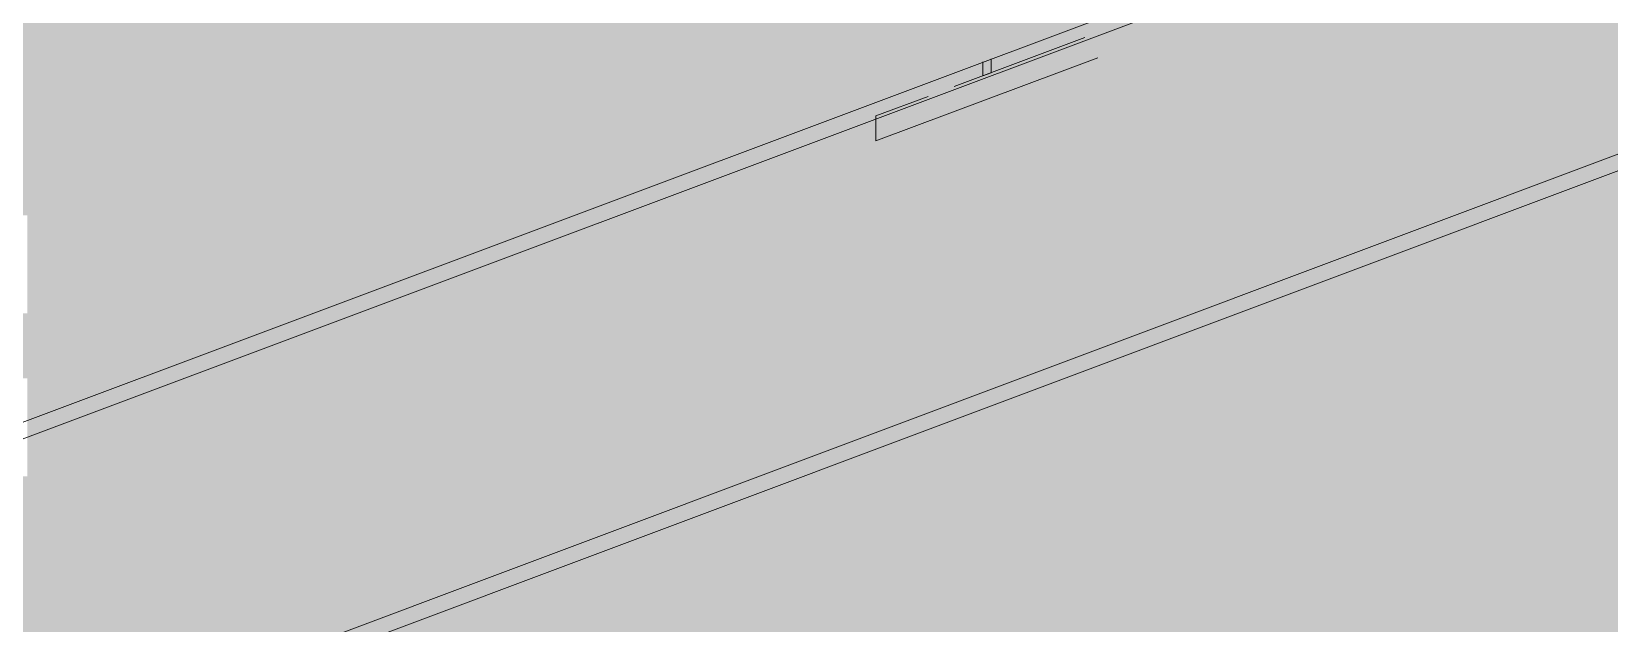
# Paper-space layout '03 3D Building and Roof' of a CAD drawing. Header units: millimetres. Extents: x 5 to 415, y 5 to 292.
# Drawn here: x 116.59 to 124.88, y 60.66 to 63.76 of the extents above; entities that cross this region are included whole.
import ezdxf

# ---------------------------------------------------------------- set-up
doc = ezdxf.new("R2010")
doc.units = ezdxf.units.MM
doc.layers.add('EXISTING', color=7, linetype='Continuous')
doc.layers.add('IMAGES', color=7, linetype='Continuous')

# ---------------------------------------------------------------- blocks, each defined once
blk = doc.blocks.new('SHEET_03')
at = {"layer": 'EXISTING', "color": 250, "lineweight": 9}
for p, q in [((96.0607, 54.0393), (211.6034, 97.3224)), ((96.0607, 53.9519), (211.6034, 97.235)), ((96.0607, 52.3058), (211.6034, 95.5888)), ((96.0607, 52.2184), (211.6034, 95.5014)), ((121.4419, 63.4754), (122.1281, 63.7325)), ((122.1967, 63.6271), (121.0302, 63.1901)), ((121.5912, 63.5314), (121.5912, 63.6046)), ((121.6357, 63.6213), (121.6357, 63.548)), ((121.6357, 63.548), (121.5912, 63.5314)), ((121.0302, 63.3212), (121.3047, 63.424)), ((121.0302, 63.3212), (121.0302, 63.1901))]:
    blk.add_line(p, q, dxfattribs=at)
at = {"layer": 'IMAGES', "color": 7}
for points in [[(106.805, 63.6571), (118.6291, 63.6571), (106.805, 63.8286), (118.6291, 63.8286)], [(118.6291, 63.6571), (118.8005, 63.6571), (118.6291, 63.8286), (118.8005, 63.8286)], [(118.8005, 63.6571), (118.9718, 63.6571), (118.8005, 63.8286), (118.9718, 63.8286)], [(118.9718, 63.6571), (119.3145, 63.6571), (118.9718, 63.8286), (119.3145, 63.8286)], [(119.3145, 63.6571), (119.4859, 63.6571), (119.3145, 63.8286), (119.4859, 63.8286)], [(119.4859, 63.6571), (120, 63.6571), (119.4859, 63.8286), (120, 63.8286)], [(120, 63.6571), (120.1714, 63.6571), (120, 63.8286), (120.1714, 63.8286)], [(120.1714, 63.6571), (120.3427, 63.6571), (120.1714, 63.8286), (120.3427, 63.8286)], [(120.3427, 63.6571), (120.5141, 63.6571), (120.3427, 63.8286), (120.5141, 63.8286)], [(120.5141, 63.6571), (121.3709, 63.6571), (120.5141, 63.8286), (121.3709, 63.8286)], [(121.3709, 63.6571), (121.5423, 63.6571), (121.3709, 63.8286), (121.5423, 63.8286)], [(121.5423, 63.6571), (121.7136, 63.6571), (121.5423, 63.8286), (121.7136, 63.8286)], [(121.7136, 63.6571), (121.885, 63.6571), (121.7136, 63.8286), (121.885, 63.8286)], [(121.885, 63.6571), (122.0564, 63.6571), (121.885, 63.8286), (122.0564, 63.8286)], [(122.0564, 63.6571), (122.2277, 63.6571), (122.0564, 63.8286), (122.2277, 63.8286)], [(122.2277, 63.6571), (122.3991, 63.6571), (122.2277, 63.8286), (122.3991, 63.8286)], [(122.3991, 63.6571), (122.5704, 63.6571), (122.3991, 63.8286), (122.5704, 63.8286)], [(122.5704, 63.6571), (122.7418, 63.6571), (122.5704, 63.8286), (122.7418, 63.8286)], [(122.7418, 63.6571), (122.9132, 63.6571), (122.7418, 63.8286), (122.9132, 63.8286)], [(122.9132, 63.6571), (123.2559, 63.6571), (122.9132, 63.8286), (123.2559, 63.8286)], [(123.2559, 63.6571), (125.1409, 63.6571), (123.2559, 63.8286), (125.1409, 63.8286)], [(106.4623, 63.4857), (118.8005, 63.4857), (106.4623, 63.6571), (118.8005, 63.6571)], [(118.8005, 63.3143), (118.9718, 63.3143), (118.8005, 63.6571), (118.9718, 63.6571)], [(118.9718, 63.4857), (119.1432, 63.4857), (118.9718, 63.6571), (119.1432, 63.6571)], [(119.1432, 63.4857), (119.4859, 63.4857), (119.1432, 63.6571), (119.4859, 63.6571)], [(119.4859, 63.4857), (119.6573, 63.4857), (119.4859, 63.6571), (119.6573, 63.6571)], [(119.6573, 63.4857), (119.8286, 63.4857), (119.6573, 63.6571), (119.8286, 63.6571)], [(119.8286, 63.4857), (120.8568, 63.4857), (119.8286, 63.6571), (120.8568, 63.6571)], [(120.8568, 63.4857), (121.0282, 63.4857), (120.8568, 63.6571), (121.0282, 63.6571)], [(121.0282, 63.4857), (121.1995, 63.4857), (121.0282, 63.6571), (121.1995, 63.6571)], [(121.1995, 63.4857), (121.3709, 63.4857), (121.1995, 63.6571), (121.3709, 63.6571)], [(121.3709, 63.4857), (121.5423, 63.4857), (121.3709, 63.6571), (121.5423, 63.6571)], [(121.5423, 63.4857), (121.7136, 63.4857), (121.5423, 63.6571), (121.7136, 63.6571)], [(121.7136, 63.4857), (121.885, 63.4857), (121.7136, 63.6571), (121.885, 63.6571)], [(121.885, 63.4857), (122.0564, 63.4857), (121.885, 63.6571), (122.0564, 63.6571)], [(122.0564, 63.4857), (122.2277, 63.4857), (122.0564, 63.6571), (122.2277, 63.6571)], [(122.2277, 63.4857), (122.3991, 63.4857), (122.2277, 63.6571), (122.3991, 63.6571)], [(122.3991, 63.4857), (122.9132, 63.4857), (122.3991, 63.6571), (122.9132, 63.6571)], [(122.9132, 63.4857), (124.4554, 63.4857), (122.9132, 63.6571), (124.4554, 63.6571)], [(124.4554, 63.4857), (124.6268, 63.4857), (124.4554, 63.6571), (124.6268, 63.6571)], [(124.6268, 63.3143), (124.7982, 63.3143), (124.6268, 63.6571), (124.7982, 63.6571)], [(124.7982, 63.4857), (124.9695, 63.4857), (124.7982, 63.6571), (124.9695, 63.6571)], [(105.9482, 63.3143), (118.115, 63.3143), (105.9482, 63.4857), (118.115, 63.4857)], [(118.115, 63.3143), (118.2864, 63.3143), (118.115, 63.4857), (118.2864, 63.4857)], [(118.2864, 63.3143), (118.4577, 63.3143), (118.2864, 63.4857), (118.4577, 63.4857)], [(118.4577, 63.3143), (118.6291, 63.3143), (118.4577, 63.4857), (118.6291, 63.4857)], [(118.6291, 63.3143), (118.8005, 63.3143), (118.6291, 63.4857), (118.8005, 63.4857)], [(118.9718, 63.3143), (119.1432, 63.3143), (118.9718, 63.4857), (119.1432, 63.4857)], [(119.1432, 63.3143), (119.3145, 63.3143), (119.1432, 63.4857), (119.3145, 63.4857)], [(119.3145, 63.3143), (120.3427, 63.3143), (119.3145, 63.4857), (120.3427, 63.4857)], [(120.3427, 63.3143), (120.6855, 63.3143), (120.3427, 63.4857), (120.6855, 63.4857)], [(120.6855, 63.3143), (120.8568, 63.3143), (120.6855, 63.4857), (120.8568, 63.4857)], [(120.8568, 63.3143), (121.0282, 63.3143), (120.8568, 63.4857), (121.0282, 63.4857)], [(121.0282, 63.3143), (121.1995, 63.3143), (121.0282, 63.4857), (121.1995, 63.4857)], [(121.1995, 63.1429), (121.3709, 63.1429), (121.1995, 63.4857), (121.3709, 63.4857)], [(121.3709, 63.3143), (121.5423, 63.3143), (121.3709, 63.4857), (121.5423, 63.4857)], [(121.5423, 63.3143), (121.7136, 63.3143), (121.5423, 63.4857), (121.7136, 63.4857)], [(121.7136, 63.3143), (122.0564, 63.3143), (121.7136, 63.4857), (122.0564, 63.4857)], [(122.0564, 63.3143), (122.2277, 63.3143), (122.0564, 63.4857), (122.2277, 63.4857)], [(122.2277, 63.3143), (123.9414, 63.3143), (122.2277, 63.4857), (123.9414, 63.4857)], [(123.9414, 63.3143), (124.1127, 63.3143), (123.9414, 63.4857), (124.1127, 63.4857)], [(124.1127, 63.3143), (124.2841, 63.3143), (124.1127, 63.4857), (124.2841, 63.4857)], [(124.2841, 63.3143), (124.4554, 63.3143), (124.2841, 63.4857), (124.4554, 63.4857)], [(124.4554, 63.3143), (124.6268, 63.3143), (124.4554, 63.4857), (124.6268, 63.4857)], [(124.7982, 63.3143), (124.9695, 63.3143), (124.7982, 63.4857), (124.9695, 63.4857)], [(105.4341, 63.1429), (117.7723, 63.1429), (105.4341, 63.3143), (117.7723, 63.3143)], [(117.7723, 63.1429), (118.115, 63.1429), (117.7723, 63.3143), (118.115, 63.3143)], [(118.115, 63.1429), (118.2864, 63.1429), (118.115, 63.3143), (118.2864, 63.3143)], [(118.2864, 63.1429), (118.4577, 63.1429), (118.2864, 63.3143), (118.4577, 63.3143)], [(118.4577, 63.1429), (118.6291, 63.1429), (118.4577, 63.3143), (118.6291, 63.3143)], [(118.6291, 63.1429), (118.8005, 63.1429), (118.6291, 63.3143), (118.8005, 63.3143)], [(118.8005, 63.1429), (118.9718, 63.1429), (118.8005, 63.3143), (118.9718, 63.3143)], [(118.9718, 63.1429), (120, 63.1429), (118.9718, 63.3143), (120, 63.3143)], [(120, 63.1429), (120.1714, 63.1429), (120, 63.3143), (120.1714, 63.3143)], [(120.1714, 63.1429), (120.3427, 63.1429), (120.1714, 63.3143), (120.3427, 63.3143)], [(120.3427, 63.1429), (120.5141, 63.1429), (120.3427, 63.3143), (120.5141, 63.3143)], [(120.5141, 63.1429), (120.6855, 63.1429), (120.5141, 63.3143), (120.6855, 63.3143)], [(120.6855, 63.1429), (121.0282, 63.1429), (120.6855, 63.3143), (121.0282, 63.3143)], [(121.0282, 63.1429), (121.1995, 63.1429), (121.0282, 63.3143), (121.1995, 63.3143)], [(121.3709, 63.1429), (121.5423, 63.1429), (121.3709, 63.3143), (121.5423, 63.3143)], [(121.5423, 63.1429), (121.7136, 63.1429), (121.5423, 63.3143), (121.7136, 63.3143)], [(121.7136, 63.1429), (121.885, 63.1429), (121.7136, 63.3143), (121.885, 63.3143)], [(121.885, 63.1429), (122.0564, 63.1429), (121.885, 63.3143), (122.0564, 63.3143)], [(122.0564, 63.1429), (123.5986, 63.1429), (122.0564, 63.3143), (123.5986, 63.3143)], [(123.5986, 63.1429), (123.77, 63.1429), (123.5986, 63.3143), (123.77, 63.3143)], [(123.77, 63.1429), (123.9414, 63.1429), (123.77, 63.3143), (123.9414, 63.3143)], [(123.9414, 63.1429), (124.1127, 63.1429), (123.9414, 63.3143), (124.1127, 63.3143)], [(124.1127, 63.1429), (124.2841, 63.1429), (124.1127, 63.3143), (124.2841, 63.3143)], [(124.2841, 63.1429), (124.4554, 63.1429), (124.2841, 63.3143), (124.4554, 63.3143)], [(124.4554, 63.1429), (124.6268, 63.1429), (124.4554, 63.3143), (124.6268, 63.3143)], [(124.6268, 63.1429), (124.7982, 63.1429), (124.6268, 63.3143), (124.7982, 63.3143)], [(124.7982, 63.1429), (124.9695, 63.1429), (124.7982, 63.3143), (124.9695, 63.3143)], [(105.9482, 62.9714), (117.2582, 62.9714), (105.9482, 63.1429), (117.2582, 63.1429)], [(117.2582, 62.9714), (117.4296, 62.9714), (117.2582, 63.1429), (117.4296, 63.1429)], [(117.4296, 62.9714), (117.6009, 62.9714), (117.4296, 63.1429), (117.6009, 63.1429)], [(117.6009, 62.9714), (117.7723, 62.9714), (117.6009, 63.1429), (117.7723, 63.1429)], [(117.7723, 62.9714), (117.9436, 62.9714), (117.7723, 63.1429), (117.9436, 63.1429)], [(117.9436, 62.9714), (118.115, 62.9714), (117.9436, 63.1429), (118.115, 63.1429)], [(118.115, 62.9714), (118.2864, 62.9714), (118.115, 63.1429), (118.2864, 63.1429)], [(118.2864, 62.9714), (119.4859, 62.9714), (118.2864, 63.1429), (119.4859, 63.1429)], [(119.4859, 62.9714), (119.8286, 62.9714), (119.4859, 63.1429), (119.8286, 63.1429)], [(119.8286, 62.9714), (120, 62.9714), (119.8286, 63.1429), (120, 63.1429)], [(120, 62.9714), (120.1714, 62.9714), (120, 63.1429), (120.1714, 63.1429)], [(120.1714, 62.9714), (120.3427, 62.9714), (120.1714, 63.1429), (120.3427, 63.1429)], [(120.3427, 62.9714), (120.5141, 62.9714), (120.3427, 63.1429), (120.5141, 63.1429)], [(120.5141, 62.9714), (120.8568, 62.9714), (120.5141, 63.1429), (120.8568, 63.1429)], [(120.8568, 62.9714), (121.0282, 62.9714), (120.8568, 63.1429), (121.0282, 63.1429)], [(121.0282, 62.9714), (121.1995, 62.9714), (121.0282, 63.1429), (121.1995, 63.1429)], [(121.1995, 62.9714), (121.3709, 62.9714), (121.1995, 63.1429), (121.3709, 63.1429)], [(121.3709, 62.9714), (121.7136, 62.9714), (121.3709, 63.1429), (121.7136, 63.1429)], [(121.7136, 62.9714), (123.0845, 62.9714), (121.7136, 63.1429), (123.0845, 63.1429)], [(123.0845, 62.9714), (123.4273, 62.9714), (123.0845, 63.1429), (123.4273, 63.1429)], [(123.4273, 62.9714), (123.5986, 62.9714), (123.4273, 63.1429), (123.5986, 63.1429)], [(123.5986, 62.9714), (123.9414, 62.9714), (123.5986, 63.1429), (123.9414, 63.1429)], [(123.9414, 62.9714), (124.1127, 62.9714), (123.9414, 63.1429), (124.1127, 63.1429)], [(124.1127, 62.9714), (124.2841, 62.9714), (124.1127, 63.1429), (124.2841, 63.1429)], [(124.2841, 62.9714), (124.4554, 62.9714), (124.2841, 63.1429), (124.4554, 63.1429)], [(124.4554, 62.9714), (124.6268, 62.9714), (124.4554, 63.1429), (124.6268, 63.1429)], [(124.6268, 62.9714), (124.7982, 62.9714), (124.6268, 63.1429), (124.7982, 63.1429)], [(124.7982, 62.8), (124.9695, 62.8), (124.7982, 63.1429), (124.9695, 63.1429)], [(106.4623, 62.8), (116.9155, 62.8), (106.4623, 62.9714), (116.9155, 62.9714)], [(116.9155, 62.8), (117.0868, 62.8), (116.9155, 62.9714), (117.0868, 62.9714)], [(117.0868, 62.8), (117.4296, 62.8), (117.0868, 62.9714), (117.4296, 62.9714)], [(117.4296, 62.8), (117.6009, 62.8), (117.4296, 62.9714), (117.6009, 62.9714)], [(117.6009, 62.8), (117.7723, 62.8), (117.6009, 62.9714), (117.7723, 62.9714)], [(117.7723, 62.8), (117.9436, 62.8), (117.7723, 62.9714), (117.9436, 62.9714)], [(117.9436, 62.8), (118.9718, 62.8), (117.9436, 62.9714), (118.9718, 62.9714)], [(118.9718, 62.8), (119.1432, 62.8), (118.9718, 62.9714), (119.1432, 62.9714)], [(119.1432, 62.8), (119.3145, 62.8), (119.1432, 62.9714), (119.3145, 62.9714)], [(119.3145, 62.8), (119.4859, 62.8), (119.3145, 62.9714), (119.4859, 62.9714)], [(119.4859, 62.8), (119.6573, 62.8), (119.4859, 62.9714), (119.6573, 62.9714)], [(119.6573, 62.8), (119.8286, 62.8), (119.6573, 62.9714), (119.8286, 62.9714)], [(119.8286, 62.8), (120.3427, 62.8), (119.8286, 62.9714), (120.3427, 62.9714)], [(120.3427, 62.8), (120.5141, 62.8), (120.3427, 62.9714), (120.5141, 62.9714)], [(120.5141, 62.8), (120.6855, 62.8), (120.5141, 62.9714), (120.6855, 62.9714)], [(120.6855, 62.8), (121.1995, 62.8), (120.6855, 62.9714), (121.1995, 62.9714)], [(121.1995, 62.8), (122.9132, 62.8), (121.1995, 62.9714), (122.9132, 62.9714)], [(122.9132, 62.8), (123.0845, 62.8), (122.9132, 62.9714), (123.0845, 62.9714)], [(123.0845, 62.8), (123.2559, 62.8), (123.0845, 62.9714), (123.2559, 62.9714)], [(123.2559, 62.8), (123.4273, 62.8), (123.2559, 62.9714), (123.4273, 62.9714)], [(123.4273, 62.8), (123.5986, 62.8), (123.4273, 62.9714), (123.5986, 62.9714)], [(123.5986, 62.8), (123.77, 62.8), (123.5986, 62.9714), (123.77, 62.9714)], [(123.77, 62.8), (123.9414, 62.8), (123.77, 62.9714), (123.9414, 62.9714)], [(123.9414, 62.8), (124.1127, 62.8), (123.9414, 62.9714), (124.1127, 62.9714)], [(124.1127, 62.8), (124.2841, 62.8), (124.1127, 62.9714), (124.2841, 62.9714)], [(124.2841, 62.8), (124.4554, 62.8), (124.2841, 62.9714), (124.4554, 62.9714)], [(124.4554, 62.8), (124.7982, 62.8), (124.4554, 62.9714), (124.7982, 62.9714)], [(116.5727, 62.6286), (116.7441, 62.6286), (116.5727, 62.8), (116.7441, 62.8)], [(116.7441, 62.6286), (116.9155, 62.6286), (116.7441, 62.8), (116.9155, 62.8)], [(116.9155, 62.6286), (117.0868, 62.6286), (116.9155, 62.8), (117.0868, 62.8)], [(117.0868, 62.6286), (117.2582, 62.6286), (117.0868, 62.8), (117.2582, 62.8)], [(117.2582, 62.6286), (117.4296, 62.6286), (117.2582, 62.8), (117.4296, 62.8)], [(117.4296, 62.6286), (118.4577, 62.6286), (117.4296, 62.8), (118.4577, 62.8)], [(118.4577, 62.6286), (118.6291, 62.6286), (118.4577, 62.8), (118.6291, 62.8)], [(118.6291, 62.6286), (118.8005, 62.6286), (118.6291, 62.8), (118.8005, 62.8)], [(118.8005, 62.6286), (118.9718, 62.6286), (118.8005, 62.8), (118.9718, 62.8)], [(118.9718, 62.6286), (119.1432, 62.6286), (118.9718, 62.8), (119.1432, 62.8)], [(119.1432, 62.6286), (119.3145, 62.6286), (119.1432, 62.8), (119.3145, 62.8)], [(119.3145, 62.6286), (119.4859, 62.6286), (119.3145, 62.8), (119.4859, 62.8)], [(119.4859, 62.6286), (119.6573, 62.6286), (119.4859, 62.8), (119.6573, 62.8)], [(119.6573, 62.6286), (119.8286, 62.6286), (119.6573, 62.8), (119.8286, 62.8)], [(119.8286, 62.6286), (120, 62.6286), (119.8286, 62.8), (120, 62.8)], [(120, 62.6286), (120.1714, 62.6286), (120, 62.8), (120.1714, 62.8)], [(120.1714, 62.6286), (120.5141, 62.6286), (120.1714, 62.8), (120.5141, 62.8)], [(120.5141, 62.6286), (122.0564, 62.6286), (120.5141, 62.8), (122.0564, 62.8)], [(122.0564, 62.6286), (122.2277, 62.6286), (122.0564, 62.8), (122.2277, 62.8)], [(122.2277, 62.6286), (122.3991, 62.6286), (122.2277, 62.8), (122.3991, 62.8)], [(122.3991, 62.6286), (122.5704, 62.6286), (122.3991, 62.8), (122.5704, 62.8)], [(122.5704, 62.6286), (122.9132, 62.6286), (122.5704, 62.8), (122.9132, 62.8)], [(122.9132, 62.6286), (123.0845, 62.6286), (122.9132, 62.8), (123.0845, 62.8)], [(123.0845, 62.6286), (123.2559, 62.6286), (123.0845, 62.8), (123.2559, 62.8)], [(123.2559, 62.6286), (123.4273, 62.6286), (123.2559, 62.8), (123.4273, 62.8)], [(123.4273, 62.6286), (123.5986, 62.6286), (123.4273, 62.8), (123.5986, 62.8)], [(123.5986, 62.6286), (123.77, 62.6286), (123.5986, 62.8), (123.77, 62.8)], [(123.77, 62.6286), (123.9414, 62.6286), (123.77, 62.8), (123.9414, 62.8)], [(123.9414, 62.6286), (124.4554, 62.6286), (123.9414, 62.8), (124.4554, 62.8)], [(124.4554, 62.6286), (124.6268, 62.6286), (124.4554, 62.8), (124.6268, 62.8)], [(124.6268, 62.6286), (124.7982, 62.6286), (124.6268, 62.8), (124.7982, 62.8)], [(124.7982, 62.6286), (124.9695, 62.6286), (124.7982, 62.8), (124.9695, 62.8)], [(116.5727, 62.4571), (116.7441, 62.4571), (116.5727, 62.6286), (116.7441, 62.6286)], [(116.7441, 62.4571), (117.9436, 62.4571), (116.7441, 62.6286), (117.9436, 62.6286)], [(117.9436, 62.4571), (118.2864, 62.4571), (117.9436, 62.6286), (118.2864, 62.6286)], [(118.2864, 62.4571), (118.4577, 62.4571), (118.2864, 62.6286), (118.4577, 62.6286)], [(118.4577, 62.4571), (118.6291, 62.4571), (118.4577, 62.6286), (118.6291, 62.6286)], [(118.6291, 62.4571), (118.8005, 62.4571), (118.6291, 62.6286), (118.8005, 62.6286)], [(118.8005, 62.2857), (118.9718, 62.2857), (118.8005, 62.6286), (118.9718, 62.6286)], [(118.9718, 62.4571), (119.1432, 62.4571), (118.9718, 62.6286), (119.1432, 62.6286)], [(119.1432, 62.4571), (119.3145, 62.4571), (119.1432, 62.6286), (119.3145, 62.6286)], [(119.3145, 62.4571), (119.4859, 62.4571), (119.3145, 62.6286), (119.4859, 62.6286)], [(119.4859, 62.4571), (119.6573, 62.4571), (119.4859, 62.6286), (119.6573, 62.6286)], [(119.6573, 62.4571), (120, 62.4571), (119.6573, 62.6286), (120, 62.6286)], [(120, 62.4571), (121.5423, 62.4571), (120, 62.6286), (121.5423, 62.6286)], [(121.5423, 62.4571), (121.7136, 62.4571), (121.5423, 62.6286), (121.7136, 62.6286)], [(121.7136, 62.4571), (122.0564, 62.4571), (121.7136, 62.6286), (122.0564, 62.6286)], [(122.0564, 62.4571), (122.3991, 62.4571), (122.0564, 62.6286), (122.3991, 62.6286)], [(122.3991, 62.4571), (122.7418, 62.4571), (122.3991, 62.6286), (122.7418, 62.6286)], [(122.7418, 62.4571), (122.9132, 62.4571), (122.7418, 62.6286), (122.9132, 62.6286)], [(122.9132, 62.4571), (123.0845, 62.4571), (122.9132, 62.6286), (123.0845, 62.6286)], [(123.0845, 62.4571), (123.2559, 62.4571), (123.0845, 62.6286), (123.2559, 62.6286)], [(123.2559, 62.4571), (123.4273, 62.4571), (123.2559, 62.6286), (123.4273, 62.6286)], [(123.4273, 62.2857), (123.5986, 62.2857), (123.4273, 62.6286), (123.5986, 62.6286)], [(123.5986, 62.4571), (123.77, 62.4571), (123.5986, 62.6286), (123.77, 62.6286)], [(123.77, 62.4571), (124.1127, 62.4571), (123.77, 62.6286), (124.1127, 62.6286)], [(124.1127, 62.4571), (124.2841, 62.4571), (124.1127, 62.6286), (124.2841, 62.6286)], [(124.2841, 62.4571), (124.4554, 62.4571), (124.2841, 62.6286), (124.4554, 62.6286)], [(124.4554, 62.4571), (124.6268, 62.4571), (124.4554, 62.6286), (124.6268, 62.6286)], [(124.6268, 62.4571), (124.7982, 62.4571), (124.6268, 62.6286), (124.7982, 62.6286)], [(124.7982, 62.4571), (169.1812, 62.4571), (124.7982, 62.6286), (169.1812, 62.6286)], [(116.5727, 62.2857), (116.7441, 62.2857), (116.5727, 62.4571), (116.7441, 62.4571)], [(116.7441, 62.2857), (117.7723, 62.2857), (116.7441, 62.4571), (117.7723, 62.4571)], [(117.7723, 62.2857), (117.9436, 62.2857), (117.7723, 62.4571), (117.9436, 62.4571)], [(117.9436, 62.2857), (118.115, 62.2857), (117.9436, 62.4571), (118.115, 62.4571)], [(118.115, 62.2857), (118.2864, 62.2857), (118.115, 62.4571), (118.2864, 62.4571)], [(118.2864, 62.1143), (118.4577, 62.1143), (118.2864, 62.4571), (118.4577, 62.4571)], [(118.4577, 62.2857), (118.8005, 62.2857), (118.4577, 62.4571), (118.8005, 62.4571)], [(118.9718, 62.2857), (119.1432, 62.2857), (118.9718, 62.4571), (119.1432, 62.4571)], [(119.1432, 62.2857), (119.3145, 62.2857), (119.1432, 62.4571), (119.3145, 62.4571)], [(119.3145, 62.2857), (119.4859, 62.2857), (119.3145, 62.4571), (119.4859, 62.4571)], [(119.4859, 62.2857), (121.3709, 62.2857), (119.4859, 62.4571), (121.3709, 62.4571)], [(121.3709, 62.2857), (121.5423, 62.2857), (121.3709, 62.4571), (121.5423, 62.4571)], [(121.5423, 62.1143), (121.7136, 62.1143), (121.5423, 62.4571), (121.7136, 62.4571)], [(121.7136, 62.2857), (121.885, 62.2857), (121.7136, 62.4571), (121.885, 62.4571)], [(121.885, 62.2857), (122.0564, 62.2857), (121.885, 62.4571), (122.0564, 62.4571)], [(122.0564, 62.2857), (122.3991, 62.2857), (122.0564, 62.4571), (122.3991, 62.4571)], [(122.3991, 62.2857), (122.5704, 62.2857), (122.3991, 62.4571), (122.5704, 62.4571)], [(122.5704, 62.2857), (122.7418, 62.2857), (122.5704, 62.4571), (122.7418, 62.4571)], [(122.7418, 62.2857), (122.9132, 62.2857), (122.7418, 62.4571), (122.9132, 62.4571)], [(122.9132, 62.2857), (123.4273, 62.2857), (122.9132, 62.4571), (123.4273, 62.4571)], [(123.5986, 62.2857), (123.77, 62.2857), (123.5986, 62.4571), (123.77, 62.4571)], [(123.77, 62.2857), (124.1127, 62.2857), (123.77, 62.4571), (124.1127, 62.4571)], [(124.1127, 62.2857), (168.6671, 62.2857), (124.1127, 62.4571), (168.6671, 62.4571)], [(116.4014, 62.1143), (117.2582, 62.1143), (116.4014, 62.2857), (117.2582, 62.2857)], [(117.2582, 62.1143), (117.4296, 62.1143), (117.2582, 62.2857), (117.4296, 62.2857)], [(117.4296, 62.1143), (117.6009, 62.1143), (117.4296, 62.2857), (117.6009, 62.2857)], [(117.6009, 62.1143), (117.7723, 62.1143), (117.6009, 62.2857), (117.7723, 62.2857)], [(117.7723, 62.1143), (117.9436, 62.1143), (117.7723, 62.2857), (117.9436, 62.2857)], [(117.9436, 62.1143), (118.115, 62.1143), (117.9436, 62.2857), (118.115, 62.2857)], [(118.115, 62.1143), (118.2864, 62.1143), (118.115, 62.2857), (118.2864, 62.2857)], [(118.4577, 62.1143), (118.6291, 62.1143), (118.4577, 62.2857), (118.6291, 62.2857)], [(118.6291, 62.1143), (119.1432, 62.1143), (118.6291, 62.2857), (119.1432, 62.2857)], [(119.1432, 62.1143), (120.6855, 62.1143), (119.1432, 62.2857), (120.6855, 62.2857)], [(120.6855, 62.1143), (120.8568, 62.1143), (120.6855, 62.2857), (120.8568, 62.2857)], [(120.8568, 62.1143), (121.1995, 62.1143), (120.8568, 62.2857), (121.1995, 62.2857)], [(121.1995, 62.1143), (121.3709, 62.1143), (121.1995, 62.2857), (121.3709, 62.2857)], [(121.3709, 62.1143), (121.5423, 62.1143), (121.3709, 62.2857), (121.5423, 62.2857)], [(121.7136, 62.1143), (121.885, 62.1143), (121.7136, 62.2857), (121.885, 62.2857)], [(121.885, 62.1143), (122.0564, 62.1143), (121.885, 62.2857), (122.0564, 62.2857)], [(122.0564, 62.1143), (122.2277, 62.1143), (122.0564, 62.2857), (122.2277, 62.2857)], [(122.2277, 62.1143), (122.3991, 62.1143), (122.2277, 62.2857), (122.3991, 62.2857)], [(122.3991, 62.1143), (122.7418, 62.1143), (122.3991, 62.2857), (122.7418, 62.2857)], [(122.7418, 62.1143), (122.9132, 62.1143), (122.7418, 62.2857), (122.9132, 62.2857)], [(122.9132, 62.1143), (123.0845, 62.1143), (122.9132, 62.2857), (123.0845, 62.2857)], [(123.0845, 62.1143), (123.2559, 62.1143), (123.0845, 62.2857), (123.2559, 62.2857)], [(123.2559, 62.1143), (123.5986, 62.1143), (123.2559, 62.2857), (123.5986, 62.2857)], [(123.5986, 62.1143), (123.77, 62.1143), (123.5986, 62.2857), (123.77, 62.2857)], [(123.77, 62.1143), (168.3244, 62.1143), (123.77, 62.2857), (168.3244, 62.2857)], [(115.8873, 61.9429), (116.7441, 61.9429), (115.8873, 62.1143), (116.7441, 62.1143)], [(116.7441, 61.9429), (116.9155, 61.9429), (116.7441, 62.1143), (116.9155, 62.1143)], [(116.9155, 61.9429), (117.0868, 61.9429), (116.9155, 62.1143), (117.0868, 62.1143)], [(117.0868, 61.9429), (117.2582, 61.9429), (117.0868, 62.1143), (117.2582, 62.1143)], [(117.2582, 61.9429), (117.4296, 61.9429), (117.2582, 62.1143), (117.4296, 62.1143)], [(117.4296, 61.7714), (117.6009, 61.7714), (117.4296, 62.1143), (117.6009, 62.1143)], [(117.6009, 61.9429), (117.9436, 61.9429), (117.6009, 62.1143), (117.9436, 62.1143)], [(117.9436, 61.9429), (118.115, 61.9429), (117.9436, 62.1143), (118.115, 62.1143)], [(118.115, 61.9429), (118.2864, 61.9429), (118.115, 62.1143), (118.2864, 62.1143)], [(118.2864, 61.9429), (118.4577, 61.9429), (118.2864, 62.1143), (118.4577, 62.1143)], [(118.4577, 61.9429), (118.6291, 61.9429), (118.4577, 62.1143), (118.6291, 62.1143)], [(118.6291, 61.9429), (120.3427, 61.9429), (118.6291, 62.1143), (120.3427, 62.1143)], [(120.3427, 61.9429), (120.5141, 61.9429), (120.3427, 62.1143), (120.5141, 62.1143)], [(120.5141, 61.9429), (120.6855, 61.9429), (120.5141, 62.1143), (120.6855, 62.1143)], [(120.6855, 61.9429), (120.8568, 61.9429), (120.6855, 62.1143), (120.8568, 62.1143)], [(120.8568, 61.9429), (121.0282, 61.9429), (120.8568, 62.1143), (121.0282, 62.1143)], [(121.0282, 61.9429), (121.3709, 61.9429), (121.0282, 62.1143), (121.3709, 62.1143)], [(121.3709, 61.9429), (121.5423, 61.9429), (121.3709, 62.1143), (121.5423, 62.1143)], [(121.5423, 61.9429), (121.7136, 61.9429), (121.5423, 62.1143), (121.7136, 62.1143)], [(121.7136, 61.9429), (121.885, 61.9429), (121.7136, 62.1143), (121.885, 62.1143)], [(121.885, 61.9429), (122.0564, 61.9429), (121.885, 62.1143), (122.0564, 62.1143)], [(122.0564, 61.9429), (122.2277, 61.9429), (122.0564, 62.1143), (122.2277, 62.1143)], [(122.2277, 61.9429), (122.5704, 61.9429), (122.2277, 62.1143), (122.5704, 62.1143)], [(122.5704, 61.9429), (122.7418, 61.9429), (122.5704, 62.1143), (122.7418, 62.1143)], [(122.7418, 61.9429), (122.9132, 61.9429), (122.7418, 62.1143), (122.9132, 62.1143)], [(122.9132, 61.9429), (123.2559, 61.9429), (122.9132, 62.1143), (123.2559, 62.1143)], [(123.2559, 61.9429), (167.639, 61.9429), (123.2559, 62.1143), (167.639, 62.1143)], [(116.5727, 61.7714), (116.7441, 61.7714), (116.5727, 61.9429), (116.7441, 61.9429)], [(116.7441, 61.7714), (116.9155, 61.7714), (116.7441, 61.9429), (116.9155, 61.9429)], [(116.9155, 61.7714), (117.2582, 61.7714), (116.9155, 61.9429), (117.2582, 61.9429)], [(117.2582, 61.7714), (117.4296, 61.7714), (117.2582, 61.9429), (117.4296, 61.9429)], [(117.6009, 61.7714), (117.7723, 61.7714), (117.6009, 61.9429), (117.7723, 61.9429)], [(117.7723, 61.7714), (117.9436, 61.7714), (117.7723, 61.9429), (117.9436, 61.9429)], [(117.9436, 61.7714), (118.115, 61.7714), (117.9436, 61.9429), (118.115, 61.9429)], [(118.115, 61.7714), (119.8286, 61.7714), (118.115, 61.9429), (119.8286, 61.9429)], [(119.8286, 61.7714), (120.1714, 61.7714), (119.8286, 61.9429), (120.1714, 61.9429)], [(120.1714, 61.6), (120.3427, 61.6), (120.1714, 61.9429), (120.3427, 61.9429)], [(120.3427, 61.7714), (120.5141, 61.7714), (120.3427, 61.9429), (120.5141, 61.9429)], [(120.5141, 61.7714), (120.6855, 61.7714), (120.5141, 61.9429), (120.6855, 61.9429)], [(120.6855, 61.7714), (120.8568, 61.7714), (120.6855, 61.9429), (120.8568, 61.9429)], [(120.8568, 61.6), (121.0282, 61.6), (120.8568, 61.9429), (121.0282, 61.9429)], [(121.0282, 61.7714), (121.1995, 61.7714), (121.0282, 61.9429), (121.1995, 61.9429)], [(121.1995, 61.7714), (121.3709, 61.7714), (121.1995, 61.9429), (121.3709, 61.9429)], [(121.3709, 61.7714), (121.5423, 61.7714), (121.3709, 61.9429), (121.5423, 61.9429)], [(121.5423, 61.7714), (121.7136, 61.7714), (121.5423, 61.9429), (121.7136, 61.9429)], [(121.7136, 61.7714), (122.2277, 61.7714), (121.7136, 61.9429), (122.2277, 61.9429)], [(122.2277, 61.7714), (122.3991, 61.7714), (122.2277, 61.9429), (122.3991, 61.9429)], [(122.3991, 61.7714), (122.7418, 61.7714), (122.3991, 61.9429), (122.7418, 61.9429)], [(122.7418, 61.7714), (122.9132, 61.7714), (122.7418, 61.9429), (122.9132, 61.9429)], [(122.9132, 61.7714), (167.4676, 61.7714), (122.9132, 61.9429), (167.4676, 61.9429)], [(116.5727, 61.6), (116.9155, 61.6), (116.5727, 61.7714), (116.9155, 61.7714)], [(116.9155, 61.6), (117.0868, 61.6), (116.9155, 61.7714), (117.0868, 61.7714)], [(117.0868, 61.6), (117.2582, 61.6), (117.0868, 61.7714), (117.2582, 61.7714)], [(117.2582, 61.6), (117.7723, 61.6), (117.2582, 61.7714), (117.7723, 61.7714)], [(117.7723, 61.6), (119.3145, 61.6), (117.7723, 61.7714), (119.3145, 61.7714)], [(119.3145, 61.6), (119.8286, 61.6), (119.3145, 61.7714), (119.8286, 61.7714)], [(119.8286, 61.6), (120, 61.6), (119.8286, 61.7714), (120, 61.7714)], [(120, 61.6), (120.1714, 61.6), (120, 61.7714), (120.1714, 61.7714)], [(120.3427, 61.6), (120.5141, 61.6), (120.3427, 61.7714), (120.5141, 61.7714)], [(120.5141, 61.6), (120.6855, 61.6), (120.5141, 61.7714), (120.6855, 61.7714)], [(120.6855, 61.6), (120.8568, 61.6), (120.6855, 61.7714), (120.8568, 61.7714)], [(121.0282, 61.6), (121.1995, 61.6), (121.0282, 61.7714), (121.1995, 61.7714)], [(121.1995, 61.6), (121.3709, 61.6), (121.1995, 61.7714), (121.3709, 61.7714)], [(121.3709, 61.6), (121.5423, 61.6), (121.3709, 61.7714), (121.5423, 61.7714)], [(121.5423, 61.6), (121.885, 61.6), (121.5423, 61.7714), (121.885, 61.7714)], [(121.885, 61.6), (122.2277, 61.6), (121.885, 61.7714), (122.2277, 61.7714)], [(122.2277, 61.6), (122.3991, 61.6), (122.2277, 61.7714), (122.3991, 61.7714)], [(122.3991, 61.6), (166.7821, 61.6), (122.3991, 61.7714), (166.7821, 61.7714)], [(116.5727, 61.4286), (116.7441, 61.4286), (116.5727, 61.6), (116.7441, 61.6)], [(116.7441, 61.4286), (116.9155, 61.4286), (116.7441, 61.6), (116.9155, 61.6)], [(116.9155, 61.4286), (117.2582, 61.4286), (116.9155, 61.6), (117.2582, 61.6)], [(117.2582, 61.4286), (118.9718, 61.4286), (117.2582, 61.6), (118.9718, 61.6)], [(118.9718, 61.4286), (119.1432, 61.4286), (118.9718, 61.6), (119.1432, 61.6)], [(119.1432, 61.4286), (119.3145, 61.4286), (119.1432, 61.6), (119.3145, 61.6)], [(119.3145, 61.4286), (119.4859, 61.4286), (119.3145, 61.6), (119.4859, 61.6)], [(119.4859, 61.4286), (119.8286, 61.4286), (119.4859, 61.6), (119.8286, 61.6)], [(119.8286, 61.4286), (120, 61.4286), (119.8286, 61.6), (120, 61.6)], [(120, 61.4286), (120.1714, 61.4286), (120, 61.6), (120.1714, 61.6)], [(120.1714, 61.4286), (120.3427, 61.4286), (120.1714, 61.6), (120.3427, 61.6)], [(120.3427, 61.4286), (120.5141, 61.4286), (120.3427, 61.6), (120.5141, 61.6)], [(120.5141, 61.4286), (120.6855, 61.4286), (120.5141, 61.6), (120.6855, 61.6)], [(120.6855, 61.4286), (121.1995, 61.4286), (120.6855, 61.6), (121.1995, 61.6)], [(121.1995, 61.4286), (121.3709, 61.4286), (121.1995, 61.6), (121.3709, 61.6)], [(121.3709, 61.4286), (121.5423, 61.4286), (121.3709, 61.6), (121.5423, 61.6)], [(121.5423, 61.4286), (121.885, 61.4286), (121.5423, 61.6), (121.885, 61.6)], [(121.885, 61.4286), (166.268, 61.4286), (121.885, 61.6), (166.268, 61.6)], [(116.4014, 61.2571), (116.9155, 61.2571), (116.4014, 61.4286), (116.9155, 61.4286)], [(116.9155, 61.2571), (118.4577, 61.2571), (116.9155, 61.4286), (118.4577, 61.4286)], [(118.4577, 61.2571), (118.8005, 61.2571), (118.4577, 61.4286), (118.8005, 61.4286)], [(118.8005, 61.2571), (118.9718, 61.2571), (118.8005, 61.4286), (118.9718, 61.4286)], [(118.9718, 61.2571), (119.1432, 61.2571), (118.9718, 61.4286), (119.1432, 61.4286)], [(119.1432, 61.2571), (119.3145, 61.2571), (119.1432, 61.4286), (119.3145, 61.4286)], [(119.3145, 61.2571), (119.4859, 61.2571), (119.3145, 61.4286), (119.4859, 61.4286)], [(119.4859, 61.2571), (119.6573, 61.2571), (119.4859, 61.4286), (119.6573, 61.4286)], [(119.6573, 61.2571), (119.8286, 61.2571), (119.6573, 61.4286), (119.8286, 61.4286)], [(119.8286, 61.2571), (120, 61.2571), (119.8286, 61.4286), (120, 61.4286)], [(120, 61.2571), (120.1714, 61.2571), (120, 61.4286), (120.1714, 61.4286)], [(120.1714, 61.0857), (120.3427, 61.0857), (120.1714, 61.4286), (120.3427, 61.4286)], [(120.3427, 61.2571), (120.6855, 61.2571), (120.3427, 61.4286), (120.6855, 61.4286)], [(120.6855, 61.2571), (121.0282, 61.2571), (120.6855, 61.4286), (121.0282, 61.4286)], [(121.0282, 61.2571), (121.1995, 61.2571), (121.0282, 61.4286), (121.1995, 61.4286)], [(121.1995, 61.2571), (121.5423, 61.2571), (121.1995, 61.4286), (121.5423, 61.4286)], [(121.5423, 61.2571), (165.9253, 61.2571), (121.5423, 61.4286), (165.9253, 61.4286)], [(116.4014, 61.0857), (117.9436, 61.0857), (116.4014, 61.2571), (117.9436, 61.2571)], [(117.9436, 61.0857), (118.2864, 61.0857), (117.9436, 61.2571), (118.2864, 61.2571)], [(118.2864, 61.0857), (118.4577, 61.0857), (118.2864, 61.2571), (118.4577, 61.2571)], [(118.4577, 61.0857), (118.8005, 61.0857), (118.4577, 61.2571), (118.8005, 61.2571)], [(118.8005, 61.0857), (119.1432, 61.0857), (118.8005, 61.2571), (119.1432, 61.2571)], [(119.1432, 61.0857), (119.3145, 61.0857), (119.1432, 61.2571), (119.3145, 61.2571)], [(119.3145, 61.0857), (119.4859, 61.0857), (119.3145, 61.2571), (119.4859, 61.2571)], [(119.4859, 61.0857), (119.6573, 61.0857), (119.4859, 61.2571), (119.6573, 61.2571)], [(119.6573, 61.0857), (119.8286, 61.0857), (119.6573, 61.2571), (119.8286, 61.2571)], [(119.8286, 61.0857), (120.1714, 61.0857), (119.8286, 61.2571), (120.1714, 61.2571)], [(120.3427, 61.0857), (120.5141, 61.0857), (120.3427, 61.2571), (120.5141, 61.2571)], [(120.5141, 61.0857), (120.6855, 61.0857), (120.5141, 61.2571), (120.6855, 61.2571)], [(120.6855, 61.0857), (121.0282, 61.0857), (120.6855, 61.2571), (121.0282, 61.2571)], [(121.0282, 61.0857), (165.4112, 61.0857), (121.0282, 61.2571), (165.4112, 61.2571)], [(115.8873, 60.9143), (117.6009, 60.9143), (115.8873, 61.0857), (117.6009, 61.0857)], [(117.6009, 60.9143), (117.7723, 60.9143), (117.6009, 61.0857), (117.7723, 61.0857)], [(117.7723, 60.9143), (117.9436, 60.9143), (117.7723, 61.0857), (117.9436, 61.0857)], [(117.9436, 60.9143), (118.115, 60.9143), (117.9436, 61.0857), (118.115, 61.0857)], [(118.115, 60.9143), (118.2864, 60.9143), (118.115, 61.0857), (118.2864, 61.0857)], [(118.2864, 60.9143), (118.4577, 60.9143), (118.2864, 61.0857), (118.4577, 61.0857)], [(118.4577, 60.9143), (118.6291, 60.9143), (118.4577, 61.0857), (118.6291, 61.0857)], [(118.6291, 60.9143), (118.8005, 60.9143), (118.6291, 61.0857), (118.8005, 61.0857)], [(118.8005, 60.9143), (118.9718, 60.9143), (118.8005, 61.0857), (118.9718, 61.0857)], [(118.9718, 60.9143), (119.1432, 60.9143), (118.9718, 61.0857), (119.1432, 61.0857)], [(119.1432, 60.9143), (119.3145, 60.9143), (119.1432, 61.0857), (119.3145, 61.0857)], [(119.3145, 60.9143), (119.8286, 60.9143), (119.3145, 61.0857), (119.8286, 61.0857)], [(119.8286, 60.9143), (120, 60.9143), (119.8286, 61.0857), (120, 61.0857)], [(120, 60.9143), (120.1714, 60.9143), (120, 61.0857), (120.1714, 61.0857)], [(120.1714, 60.9143), (120.3427, 60.9143), (120.1714, 61.0857), (120.3427, 61.0857)], [(120.3427, 60.9143), (120.6855, 60.9143), (120.3427, 61.0857), (120.6855, 61.0857)], [(120.6855, 60.9143), (165.0685, 60.9143), (120.6855, 61.0857), (165.0685, 61.0857)], [(115.5446, 60.7429), (117.0868, 60.7429), (115.5446, 60.9143), (117.0868, 60.9143)], [(117.0868, 60.7429), (117.2582, 60.7429), (117.0868, 60.9143), (117.2582, 60.9143)], [(117.2582, 60.7429), (117.4296, 60.7429), (117.2582, 60.9143), (117.4296, 60.9143)], [(117.4296, 60.7429), (117.6009, 60.7429), (117.4296, 60.9143), (117.6009, 60.9143)], [(117.6009, 60.7429), (117.7723, 60.7429), (117.6009, 60.9143), (117.7723, 60.9143)], [(117.7723, 60.7429), (117.9436, 60.7429), (117.7723, 60.9143), (117.9436, 60.9143)], [(117.9436, 60.7429), (118.115, 60.7429), (117.9436, 60.9143), (118.115, 60.9143)], [(118.115, 60.7429), (118.2864, 60.7429), (118.115, 60.9143), (118.2864, 60.9143)], [(118.2864, 60.7429), (118.4577, 60.7429), (118.2864, 60.9143), (118.4577, 60.9143)], [(118.4577, 60.7429), (118.6291, 60.7429), (118.4577, 60.9143), (118.6291, 60.9143)], [(118.6291, 60.7429), (118.8005, 60.7429), (118.6291, 60.9143), (118.8005, 60.9143)], [(118.8005, 60.7429), (118.9718, 60.7429), (118.8005, 60.9143), (118.9718, 60.9143)], [(118.9718, 60.7429), (119.3145, 60.7429), (118.9718, 60.9143), (119.3145, 60.9143)], [(119.3145, 60.7429), (119.4859, 60.7429), (119.3145, 60.9143), (119.4859, 60.9143)], [(119.4859, 60.7429), (119.6573, 60.7429), (119.4859, 60.9143), (119.6573, 60.9143)], [(119.6573, 60.7429), (120.1714, 60.7429), (119.6573, 60.9143), (120.1714, 60.9143)], [(120.1714, 60.7429), (164.5544, 60.7429), (120.1714, 60.9143), (164.5544, 60.9143)], [(115.0305, 60.5714), (116.7441, 60.5714), (115.0305, 60.7429), (116.7441, 60.7429)], [(116.7441, 60.5714), (116.9155, 60.5714), (116.7441, 60.7429), (116.9155, 60.7429)], [(116.9155, 60.5714), (117.2582, 60.5714), (116.9155, 60.7429), (117.2582, 60.7429)], [(117.2582, 60.5714), (117.6009, 60.5714), (117.2582, 60.7429), (117.6009, 60.7429)], [(117.6009, 60.4), (117.7723, 60.4), (117.6009, 60.7429), (117.7723, 60.7429)], [(117.7723, 60.5714), (118.115, 60.5714), (117.7723, 60.7429), (118.115, 60.7429)], [(118.115, 60.5714), (118.2864, 60.5714), (118.115, 60.7429), (118.2864, 60.7429)], [(118.2864, 60.5714), (118.4577, 60.5714), (118.2864, 60.7429), (118.4577, 60.7429)], [(118.4577, 60.5714), (118.9718, 60.5714), (118.4577, 60.7429), (118.9718, 60.7429)], [(118.9718, 60.5714), (119.3145, 60.5714), (118.9718, 60.7429), (119.3145, 60.7429)], [(119.3145, 60.5714), (119.6573, 60.5714), (119.3145, 60.7429), (119.6573, 60.7429)], [(119.6573, 60.5714), (164.0403, 60.5714), (119.6573, 60.7429), (164.0403, 60.7429)]]:
    blk.add_solid(points, dxfattribs=at)

psp = doc.layouts.new('03 3D Building and Roof')

# ---------------------------------------------------------------- block references
psp.add_blockref('SHEET_03', (0, 0))

doc.saveas('drawing.dxf')
